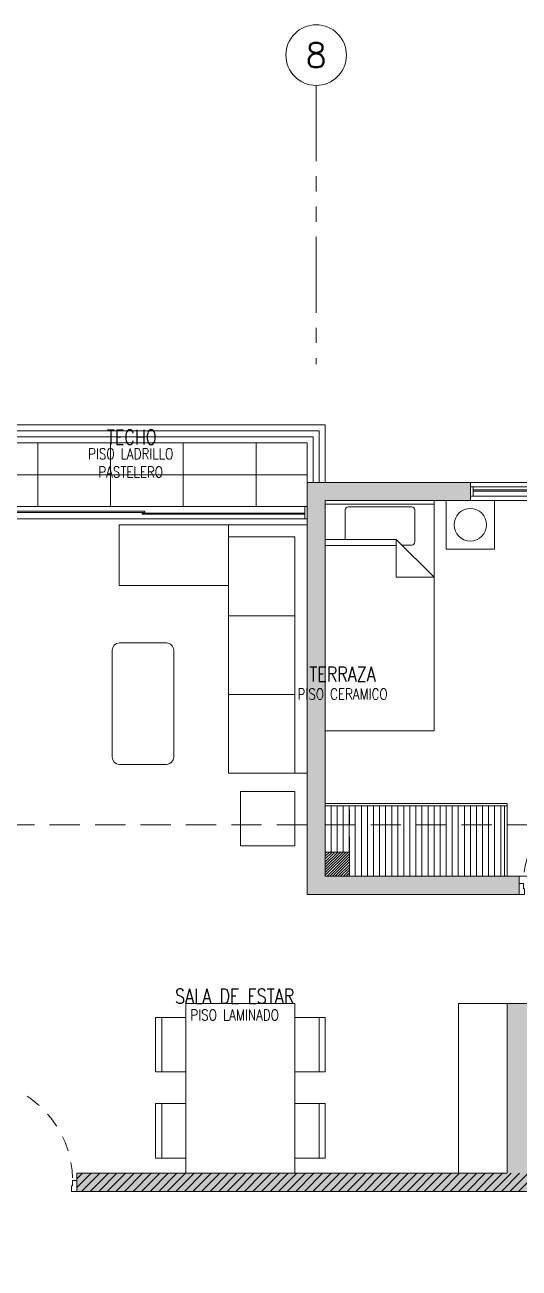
# Model space of a CAD drawing. Header units: millimetres. Extents: x 3738 to 3833, y 1327 to 1657.
# Drawn here: x 3781.09 to 3785.17, y 1388.63 to 1398.89 of the extents above; entities that cross this region are included whole.
import ezdxf
from ezdxf.enums import TextEntityAlignment as Align

# ---------------------------------------------------------------- set-up
doc = ezdxf.new("R2010")
doc.units = ezdxf.units.MM
for name, pattern in [('HIDDEN2', [0.1875, 0.125, -0.0625]), ('PHANTOM', [63.5, 31.75, -6.35, 6.35, -6.35, 6.35, -6.35]), ('PHANTOM2', [1.25, 0.625, -0.125, 0.125, -0.125, 0.125, -0.125]), ('X-REF_DP_Arquitectura$0$HIDDEN', [0.375, 0.25, -0.125])]:
    doc.linetypes.add(name, pattern=pattern)
doc.layers.get('0').update_dxf_attribs({"color": 251, "lineweight": 9})
for name, color, linetype, lineweight in [('A-BARANDAS', 251, 'Continuous', 13), ('A-EJES', 251, 'PHANTOM', 13), ('A-HATCH', 251, 'Continuous', 13), ('A-MOBILIARIO', 251, 'Continuous', 13), ('A-MURO BAJO', 251, 'Continuous', 13), ('A-MUROS', 251, 'Continuous', 13), ('A-PROYECCIONES INT.', 251, 'HIDDEN2', 13), ('A-TEXTO-ACABADO PISO', 251, 'Continuous', 13), ('A-TEXTO-AMBIENTE', 251, 'Continuous', 13), ('A_20_Estructuras', 251, 'Continuous', 13), ('A_50_TextoAmbiente', 251, 'Continuous', 13), ('A_50_Vigas', 251, 'X-REF_DP_Arquitectura$0$HIDDEN', 13), ('A_60_HatchEstructuras', 251, 'Continuous', 13), ('DLP_MOBILIARIO FIJO', 251, 'Continuous', 13), ('MURO CF 120', 251, 'Continuous', 13), ('MURO CF 60', 251, 'Continuous', 13)]:
    doc.layers.add(name, color=color, linetype=linetype, lineweight=lineweight)
doc.styles.add('ROMANS', font='romans.shx', dxfattribs={"width": 0.8})

# ---------------------------------------------------------------- blocks, each defined once
blk = doc.blocks.new('EF-P13')
at = {"layer": 'A_60_HatchEstructuras'}
h = blk.add_hatch(color=256, dxfattribs=at)
h.dxf.hatch_style = 1
h.paths.add_polyline_path([(13.75, -0.625), (14.95, -0.625), (14.95, -0.475), (13.6, -0.475), (13.6, -3.875), (15.35, -3.875), (15.35, -3.725), (13.75, -3.725)])
h.paths.add_polyline_path([(16.3, -0.475), (16.15, -0.475), (16.15, -3.875), (16.3, -3.875)])
h.paths.add_polyline_path([(18.85, -0.475), (17.5, -0.475), (17.5, -0.625), (18.7, -0.625), (18.7, -3.725), (17.1, -3.725), (17.1, -3.875), (18.85, -3.875)])
h = blk.add_hatch(color=256, dxfattribs=at)
h.dxf.hatch_style = 1
h.paths.add_polyline_path([(21.525, -4.775), (19.25, -4.775), (19.25, -4.925), (20.9, -4.925), (20.9, -6.175), (18.5, -6.175), (18.5, -4.775), (18.35, -4.775), (18.35, -6.175), (15.45, -6.175), (15.45, -4.775), (15.25, -4.775), (15.25, -6.175), (11.7, -6.175), (11.7, -6.325), (21.1, -6.325), (21.1, -4.925), (21.525, -4.925)])
h.paths.add_polyline_path([(21.7, -7.525), (11.7, -7.525), (11.7, -7.675), (15.25, -7.675), (15.25, -9.075), (15.45, -9.075), (15.45, -7.675), (18.8, -7.675), (18.8, -9.075), (18.95, -9.075), (18.95, -7.675), (21.5, -7.675), (21.5, -8.925), (19.7, -8.925), (19.7, -9.075), (21.7, -9.075)])
at = {"layer": 'A_20_Estructuras'}
for points in [[(13.75, -0.625), (14.95, -0.625), (14.95, -0.475), (13.6, -0.475), (13.6, -3.875), (15.35, -3.875), (15.35, -3.725), (13.75, -3.725)], [(21.525, -4.775), (19.25, -4.775), (19.25, -4.925), (20.9, -4.925), (20.9, -6.175), (18.5, -6.175), (18.5, -4.775), (18.35, -4.775), (18.35, -6.175), (15.45, -6.175), (15.45, -4.775), (15.25, -4.775), (15.25, -6.175), (11.7, -6.175), (11.7, -6.325), (21.1, -6.325), (21.1, -4.925), (21.525, -4.925)]]:
    blk.add_lwpolyline(points, close=True, dxfattribs=at)
at = {"layer": 'A_50_Vigas'}
for p, q in [((14.95, -0.475), (16.15, -0.475)), ((13.75, -3.3), (16.15, -3.3))]:
    blk.add_line(p, q, dxfattribs=at)
for points in [[(13.75, -0.475), (13.75, 0), (10.8, 0)], [(13.6, -3.3), (10.8, -3.3)], [(15.35, -3.725), (16.15, -3.725)]]:
    blk.add_lwpolyline(points, dxfattribs=at)
blk = doc.blocks.new('TEXTO AMBIENTES P11')
at = {"layer": 'A-TEXTO-ACABADO PISO', "char_height": 0.09, "attachment_point": 2, "style": 'ROMANS'}
for s, insert in [('PISO LADRILLO PASTELERO', (12.144, -0.195, 0)), ('PISO CERAMICO', (13.893, -2.177, 0)), ('PISO LAMINADO', (13.002, -4.825))]:
    blk.add_mtext_dynamic_manual_height_columns(s, width=1.20225, gutter_width=12.5, heights=[0], dxfattribs=dict(at, insert=insert))
at = {"layer": 'A-TEXTO-AMBIENTE', "style": 'ROMANS', "width": 0.8}
for s, p in [('TECHO', (12.153, -0.162)), ('TERRAZA', (13.892, -2.117)), ('SALA DE ESTAR', (13.002, -4.775))]:
    blk.add_text(s, height=0.12, dxfattribs=at).set_placement(p, align=Align.CENTER)
blk = doc.blocks.new('A$C72FD42DB')
for p, q in [((0.325, 1.4, 0), (1.225, 1.4, 0)), ((0.325, 0), (0.325, 1.4, 0)), ((1.225, 0), (1.225, 1.4, 0)), ((0.325, 0), (1.225, 0))]:
    blk.add_line(p, q)
for points in [[(0.325, 1.285), (0.075, 1.285), (0.075, 0.835), (0.325, 0.835)], [(0.125, 1.285), (0.125, 0.835)], [(1.225, 1.285), (1.475, 1.285), (1.475, 0.835), (1.225, 0.835)], [(1.425, 1.285), (1.425, 0.835)], [(0.325, 0.125), (0.075, 0.125), (0.075, 0.575), (0.325, 0.575)], [(0.125, 0.125), (0.125, 0.575)], [(1.225, 0.125), (1.475, 0.125), (1.475, 0.575), (1.225, 0.575)], [(1.425, 0.125), (1.425, 0.575)]]:
    blk.add_lwpolyline(points)
blk = doc.blocks.new('1 PLAZA')
for p, q in [((-0.286, -0.322), (-0.286, -0.078)), ((-0.259, -0.051), (0.262, -0.051)), ((0.289, -0.078), (0.289, -0.342)), ((-0.45, -0.322), (0.136, -0.322)), ((0.136, -0.371), (-0.45, -0.371)), ((0.45, -0.632), (0.136, -0.322)), ((0.136, -0.322), (0.136, -0.632)), ((0.262, -0.368), (0.183, -0.368)), ((0.136, -0.632), (0.45, -0.632))]:
    blk.add_line(p, q)
at = {"extrusion": (4.49068e-08, -3.60286e-08, 1), "elevation": 0}
blk.add_lwpolyline([(-0.45, -0.029), (0.45, -0.029), (0.45, 0), (-0.45, 0)], close=True, dxfattribs=at)
blk.add_lwpolyline([(-0.45, -1.9), (-0.45, -0.029), (0.45, -0.029), (0.45, -1.9)], close=True)
for centre, start, end in [((-0.259, -0.078), 90, 180), ((0.262, -0.078), 0, 90), ((0.262, -0.342), 270, 0)]:
    blk.add_arc(centre, 0.0267, start, end)
blk = doc.blocks.new('VELADOR')
blk.add_lwpolyline([(0, 0.4), (0, 0), (0.4, 0), (0.4, 0.4)], close=True)
blk.add_circle((0.2, 0.2), 0.134)
blk = doc.blocks.new('*U259')
for p, q in [((0.01, 0.755), (0.01, 0.8)), ((0.055, 0.755), (0.01, 0.755)), ((0.1, 0.765), (0.055, 0.765)), ((0.055, 0.755), (0.055, 0.765)), ((0.1, 0.765), (0.1, 0.8)), ((0.055, 0.045), (0.01, 0.045)), ((0.01, 0.045), (0.01, 0)), ((0.055, 0.045), (0.055, 0.035)), ((0.1, 0.035), (0.055, 0.035)), ((0.1, 0.035), (0.1, 0))]:
    blk.add_line(p, q)
blk.add_lwpolyline([(0.83, 0.07), (0.83, 0.035), (0.1, 0.035), (0.1, 0.07)], close=True)
at = {"color": 7, "linetype": 'HIDDEN2'}
blk.add_arc((0.1, 0.034), 0.731, 2.2301, 89.9672, dxfattribs=at)
blk = doc.blocks.new('VP.120')
at = {"layer": 'A-MURO BAJO'}
for p, q in [((0, 0), (1.2, 0)), ((0, -0.15), (1.2, -0.15))]:
    blk.add_line(p, q, dxfattribs=at)
at = {"layer": 'DLP_MOBILIARIO FIJO', "color": 251}
for p, q in [((0.02, -0.038), (1.18, -0.038)), ((1.18, -0.113), (0.02, -0.113))]:
    blk.add_line(p, q, dxfattribs=at)
at = {"layer": 'DLP_MOBILIARIO FIJO', "color": 6}
for points in [[(0, -0.113), (0.02, -0.113), (0.02, -0.038), (0, -0.038)], [(1.2, -0.113), (1.18, -0.113), (1.18, -0.038), (1.2, -0.038)]]:
    blk.add_lwpolyline(points, close=True, dxfattribs=at)
at = {"layer": 'DLP_MOBILIARIO FIJO', "elevation": 0}
for points in [[(0.61, -0.063), (0.02, -0.063), (0.02, -0.073), (0.61, -0.073)], [(0.59, -0.088), (1.18, -0.088), (1.18, -0.078), (0.59, -0.078)]]:
    blk.add_lwpolyline(points, close=True, dxfattribs=at)
blk = doc.blocks.new('*U258')
for p, q in [((0.01, 0.855), (0.01, 0.9)), ((0.055, 0.855), (0.01, 0.855)), ((0.1, 0.865), (0.055, 0.865)), ((0.055, 0.855), (0.055, 0.865)), ((0.1, 0.865), (0.1, 0.9)), ((0.055, 0.045), (0.01, 0.045)), ((0.01, 0.045), (0.01, 0)), ((0.055, 0.045), (0.055, 0.035)), ((0.1, 0.035), (0.055, 0.035)), ((0.1, 0.035), (0.1, 0))]:
    blk.add_line(p, q)
blk.add_lwpolyline([(0.93, 0.07), (0.93, 0.035), (0.1, 0.035), (0.1, 0.07)], close=True)
at = {"color": 7, "linetype": 'HIDDEN2'}
blk.add_arc((0.1, 0.034), 0.831, 2.2301, 89.9672, dxfattribs=at)
blk = doc.blocks.new('SOFA SEC')
for p, q in [((0, 0.65), (0.1, 0.65)), ((0.1, 0.65), (0.1, 0.1)), ((0.5, 0.65), (0.1, 0.65)), ((0.75, 0.65), (0.75, 0.1)), ((1.4, 0.65), (1.4, 0.1)), ((0.1, 0.1), (2.05, 0.1))]:
    blk.add_line(p, q)
blk.add_lwpolyline([(0.5, 1.55), (0.5, 0.65), (2.05, 0.65), (2.05, 0), (0, 0), (0, 1.55)], close=True)
blk = doc.blocks.new('MESA CENTRO')
for p, q in [((-0.194, 0), (0.194, 0)), ((-0.254, -0.942), (-0.254, -0.06)), ((0.254, -0.06), (0.254, -0.942)), ((0.194, -1.002), (-0.194, -1.002))]:
    blk.add_line(p, q)
for centre, start, end in [((-0.194, -0.06), 90, 180), ((0.194, -0.06), 0, 90), ((-0.194, -0.942), 180, 270), ((0.194, -0.942), 270, 0)]:
    blk.add_arc(centre, 0.06, start, end)
blk = doc.blocks.new('DPTO 75_D1')
at = {"layer": 'A-HATCH'}
h = blk.add_hatch(dxfattribs=at)
h.set_pattern_fill('_USER', color=256, scale=0.6, double=1, pattern_type=0)
h.set_pattern_definition([(0, (-7e-06, 6.175), (0, 0.6), []), (90, (-7e-06, 6.175), (-0.6, 4e-17), [])])
h.paths.add_polyline_path([(2.8, 6.175), (2.8, 5.65), (0, 5.65), (0, 6.175)])
h = blk.add_hatch(dxfattribs=at)
h.set_pattern_fill('ANSI31', color=256, scale=0.005)
h.set_pattern_definition([(45, (8.629694, -51.797116), (-0.01122532, 0.01122532), [])])
h.paths.add_polyline_path([(2.95, 2.8), (3.15, 2.8), (3.15, 2.6), (2.95, 2.6)])
at = {"layer": 'DLP_MOBILIARIO FIJO'}
h = blk.add_hatch(dxfattribs=at)
h.set_pattern_fill('_USER', color=8, scale=0.05, angle=270, pattern_type=0)
h.set_pattern_definition([(270, (-36.53, -17.095035), (0.05, -9e-18), [])])
h.paths.add_polyline_path([(4.43, 3.18), (4.43, 2.6), (3.15, 2.6), (3.15, 2.8), (2.95, 2.8), (2.95, 3.18)])
at = {"layer": 'A-BARANDAS', "elevation": 0}
for points in [[(0, 6.275), (2.9, 6.275), (2.9, 5.85)], [(0, 6.225), (2.85, 6.225), (2.85, 5.85)]]:
    blk.add_lwpolyline(points, dxfattribs=at)
at = {"layer": 'A-MOBILIARIO', "elevation": 0}
blk.add_lwpolyline([(2.25, 3.3), (2.25, 2.85), (2.7, 2.85), (2.7, 3.3)], close=True, dxfattribs=at)
at = {"layer": 'A-MURO BAJO', "color": 4}
blk.add_line((2.95, 6.325), (2.95, 5.85), dxfattribs=at)
at = {"layer": 'A-MURO BAJO', "color": 7}
for p, q in [((0.02, 5.65, 0), (2.78, 5.65, 0)), ((2.78, 5.55, 0), (0.02, 5.55, 0))]:
    blk.add_line(p, q, dxfattribs=at)
at = {"layer": 'A-MURO BAJO', "color": 4, "elevation": 0}
for points in [[(0, 6.325), (2.95, 6.325)], [(0, 6.175), (2.8, 6.175), (2.8, 5.85)]]:
    blk.add_lwpolyline(points, dxfattribs=at)
at = {"layer": 'A-MURO BAJO', "elevation": 0}
blk.add_lwpolyline([(4.45, 1.55), (4.05, 1.55), (4.05, 0.15), (4.45, 0.15)], close=True, dxfattribs=at)
at = {"layer": 'A-MUROS'}
for p, q in [((2.8, 5.85), (2.8, 2.45)), ((2.8, 5.85), (4.15, 5.85)), ((4.15, 5.85), (4.15, 5.7)), ((2.95, 5.7), (2.95, 2.8)), ((2.95, 5.7), (4.15, 5.7)), ((3.15, 2.8), (2.95, 2.8)), ((3.15, 2.6), (3.15, 2.8)), ((3.15, 2.6), (4.55, 2.6)), ((4.55, 2.6), (4.55, 2.45)), ((2.8, 2.45), (4.55, 2.45)), ((4.65, 1.55), (4.45, 1.55)), ((4.45, 1.55), (4.45, 0.15)), ((4.45, 0.15), (0.9, 0.15)), ((0.9, 0.15), (0.9, 0)), ((10.3, 0), (0.9, 0))]:
    blk.add_line(p, q, dxfattribs=at)
at = {"layer": 'DLP_MOBILIARIO FIJO', "color": 6, "elevation": 0}
blk.add_lwpolyline([(2.8, 5.55), (2.78, 5.55), (2.78, 5.65), (2.8, 5.65)], close=True, dxfattribs=at)
at = {"layer": 'DLP_MOBILIARIO FIJO', "elevation": 0}
for points in [[(1.46, 5.612), (0.02, 5.612), (0.02, 5.602), (1.46, 5.602)], [(1.44, 5.587), (2.78, 5.587), (2.78, 5.597), (1.44, 5.597)], [(4.45, 3.2), (4.45, 3.18), (2.95, 3.18), (2.95, 3.2)], [(4.43, 2.6), (4.45, 2.6), (4.45, 3.18), (4.43, 3.18)]]:
    blk.add_lwpolyline(points, close=True, dxfattribs=at)
at = {"layer": 'DLP_MOBILIARIO FIJO', "color": 8}
blk.add_lwpolyline([(2.95, 2.6), (4.43, 2.6), (4.43, 3.18), (2.95, 3.18)], close=True, dxfattribs=at)
blk.add_blockref('VP.120', (4.15, 5.85, 0))
at = {"layer": 'A-MOBILIARIO', "extrusion": (-4.49068e-08, 3.60286e-08, 1)}
for name, p in [('1 PLAZA', (3.4, 5.7, 0)), ('VELADOR', (3.947, 5.3, 0))]:
    blk.add_blockref(name, p, dxfattribs=at)
at = {"layer": 'A-MOBILIARIO'}
for name, p, xscale, rotation in [('SOFA SEC', (2.8, 5.5, 0), -1, 90.00043285210194), ('MESA CENTRO', (1.445, 3.523, 0), -0.9999999999999923, 180.0000225791111), ('*U258', (0, -0.01), -1.000000000000004, 270)]:
    blk.add_blockref(name, p, dxfattribs=dict(at, xscale=xscale, rotation=rotation))
at = {"layer": 'A-MOBILIARIO', "rotation": 90}
blk.add_blockref('*U259', (5.35, 2.44, 0), dxfattribs=at)
at = {"layer": 'A-MOBILIARIO', "xscale": -1}
blk.add_blockref('A$C72FD42DB', (3.025, 0.15, 0), dxfattribs=at)
blk = doc.blocks.new('TC_P11')
blk.add_blockref('DPTO 75_D1', (12.15, -45.275))
at = {"layer": 'A-PROYECCIONES INT.'}
blk.add_lwpolyline([(15.3, -42.475), (15.3, -42.075)], dxfattribs=at)
blk = doc.blocks.new('Ejes_Torre C')
at = {"layer": 'A-EJES', "linetype": 'PHANTOM2'}
blk.add_lwpolyline([(15.025, 16.65), (15.025, 14.35)], dxfattribs=at)
at = {"layer": 'A-EJES', "linetype": 'Continuous'}
blk.add_circle((15.025, 16.9), 0.25, dxfattribs=at)
at = {"layer": 'A-EJES', "linetype": 'Continuous', "style": 'ROMANS'}
blk.add_text('8', height=0.2, dxfattribs=at).set_placement((15.025, 16.9), align=Align.MIDDLE_CENTER)
blk = doc.blocks.new('TORRE F HATCH CORTAFUEGO')
at = {"layer": 'MURO CF 60'}
h = blk.add_hatch(dxfattribs=at)
h.set_pattern_fill('_USER', color=256, scale=0.05, angle=45, pattern_type=0)
h.set_pattern_definition([(45, (-21.67, -43.67528), (-0.03535534, 0.03535534), [])])
h.paths.add_polyline_path([(-35.65, -92.325), (-28.95, -92.325), (-28.95, -92.475), (-35.65, -92.475)])

msp = doc.modelspace()

# ---------------------------------------------------------------- block references
msp.add_blockref('EF-P13', (3769.822, 1395.588))
at = {"layer": 'A_50_TextoAmbiente'}
msp.add_blockref('TEXTO AMBIENTES P11', (3769.822, 1395.588), dxfattribs=at)

# ---------------------------------------------------------------- next in the draw order: block references
msp.add_blockref('TC_P11', (3768.472, 1434.538))

# ---------------------------------------------------------------- next in the draw order: block references
at = {"layer": 'A-EJES'}
msp.add_blockref('Ejes_Torre C', (3768.472, 1381.738), dxfattribs=at)
at = {"layer": 'MURO CF 120', "color": 251}
msp.add_blockref('TORRE F HATCH CORTAFUEGO', (3817.172, 1481.738), dxfattribs=at)

doc.saveas('drawing.dxf')
